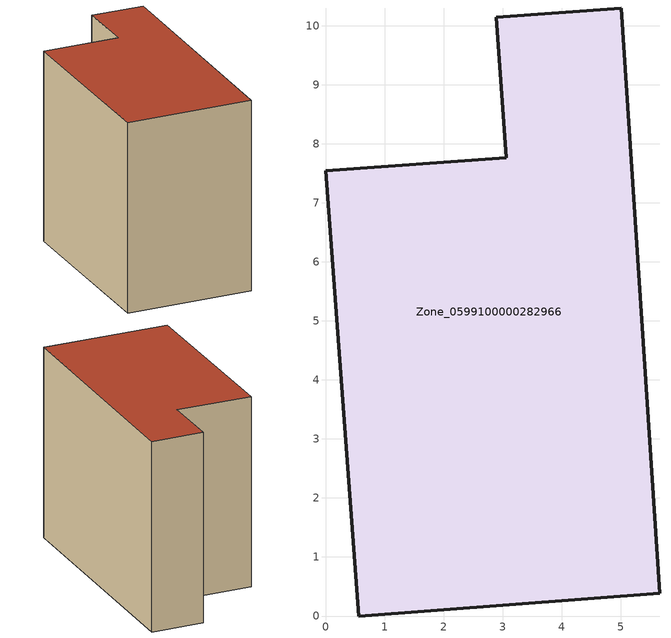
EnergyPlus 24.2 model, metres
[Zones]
Zone_0599100000282966
 floor ground (C_G): 5.66,0.38 0.56,0 0,7.55 3.06,7.77 2.89,10.15 5.01,10.3 z0
 wall outside (C_F): 0.56,0 5.66,0.38 5.01,10.3 2.89,10.15 3.06,7.77 0,7.55 0.56,0 z0:7.8
 roof outside (C_R): 0,7.55 0.56,0 5.66,0.38 5.01,10.3 2.89,10.15 3.06,7.77 z7.8
[BUILDING]
Pand.0599100000282966: North Axis=0; Terrain=City; Loads Convergence Tolerance Value=0.04; Temperature Convergence Tolerance Value=0.4; Solar Distribution=FullExterior; Maximum Number of Warmup Days=25; Minimum Number of Warmup Days=1
[Site:Location]
Rotterdam.The.Hague.AP_ZH_NLD Design_Conditions: Latitude=51.96; Longitude=4.45; Time Zone=1; Elevation=-4.5
[SITE:GROUNDTEMPERATURE:BUILDINGSURFACE]
18, 18, 18, 18, 18, 18, 18, 18, 18, 18, 18, 18
[MATERIAL] Thermal Absorptance=0.9; Solar Absorptance=0.7; Visible Absorptance=0.7
Name | Roughness | Thickness | Conductivity | Density | Specific Heat
G.TC.1946 | MediumSmooth | 0.15 | 1 | 540 | 1210
F.TC.1946 | Rough | 0.3 | 0.857143 | 1920 | 840
R.TC.1946 | MediumRough | 0.2 | 0.909091 | 1500 | 1000
[CONSTRUCTION]
C_G: G.TC.1946
C_F: F.TC.1946
C_R: R.TC.1946
[ZONE]
Zone_0599100000282966: Type=1; Multiplier=1; Ceiling Height=Autocalculate; Volume=Autocalculate; Floor Area=autocalculate; Part of Total Floor Area=Yes
[ZONEINFILTRATION:DESIGNFLOWRATE]
Infil_Zone_0599100000282966: Zone or ZoneList or Space or SpaceList=Zone_0599100000282966; Schedule=AlwaysOn; Design Flow Rate Calculation Method=Flow/Area; Flow Rate per Floor Area=0.003; Constant Term Coefficient=1; Temperature Term Coefficient=0; Velocity Term Coefficient=0; Velocity Squared Term Coefficient=0
[HVACTEMPLATE:ZONE:IDEALLOADSAIRSYSTEM]
Zone_0599100000282966: Maximum Heating Supply Air Temperature=50; Minimum Cooling Supply Air Temperature=13; Maximum Heating Supply Air Humidity Ratio=0.0156; Minimum Cooling Supply Air Humidity Ratio=0.0077; Heating Limit=NoLimit; Cooling Limit=NoLimit; Dehumidification Control Type=ConstantSensibleHeatRatio; Cooling Sensible Heat Ratio=0.7; Dehumidification Setpoint=60; Humidification Control Type=None; Humidification Setpoint=30; Outdoor Air Method=None; Outdoor Air Flow Rate per Person=0.00944; Outdoor Air Flow Rate per Zone Floor Area=0; Outdoor Air Flow Rate per Zone=0; Demand Controlled Ventilation Type=None; Outdoor Air Economizer Type=NoEconomizer; Heat Recovery Type=None; Sensible Heat Recovery Effectiveness=0.7; Latent Heat Recovery Effectiveness=0.65
[ZONECONTROL:THERMOSTAT]
ThermostatControl_Zone_0599100000282966: Zone or ZoneList=Zone_0599100000282966; Control Type Schedule=DualSetpointControlType; Control 1=Thermostat_Zone_0599100000282966; Temperature Difference Between Cutout And Setpoint=0
[THERMOSTATSETPOINT:DUALSETPOINT]
Thermostat_Zone_0599100000282966: Heating Setpoint Temperature Schedule=HeatingSetpoint_Zone_0599100000282966; Cooling Setpoint Temperature Schedule=CoolingSetpoint_Zone_0599100000282966
[SCHEDULE:COMPACT]
HeatingSetpoint_Zone_0599100000282966: Through: 12/31, For: AllDays, Until: 24:00, 21
CoolingSetpoint_Zone_0599100000282966: Through: 12/31, For: AllDays, Until: 24:00, 24
DualSetpointControlType: Through: 12/31, For: AllDays, Until: 24:00, 4
AlwaysOn: Through: 12/31, For: AllDays, Until: 24:00, 1
